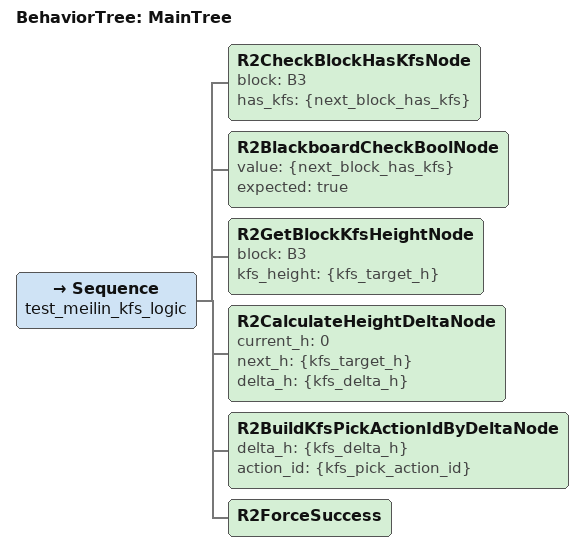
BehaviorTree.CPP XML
<root BTCPP_format="4" main_tree_to_execute="MainTree">
  <BehaviorTree ID="MainTree">
    <Sequence name="test_meilin_kfs_logic">

      <R2CheckBlockHasKfsNode
        block="B3"
        has_kfs="{next_block_has_kfs}" />

      <R2BlackboardCheckBoolNode
        value="{next_block_has_kfs}"
        expected="true" />

      <R2GetBlockKfsHeightNode
        block="B3"
        kfs_height="{kfs_target_h}" />

      <R2CalculateHeightDeltaNode
        current_h="0"
        next_h="{kfs_target_h}"
        delta_h="{kfs_delta_h}" />

      <R2BuildKfsPickActionIdByDeltaNode
        delta_h="{kfs_delta_h}"
        action_id="{kfs_pick_action_id}" />

      <R2ForceSuccess />

    </Sequence>
  </BehaviorTree>
</root>
